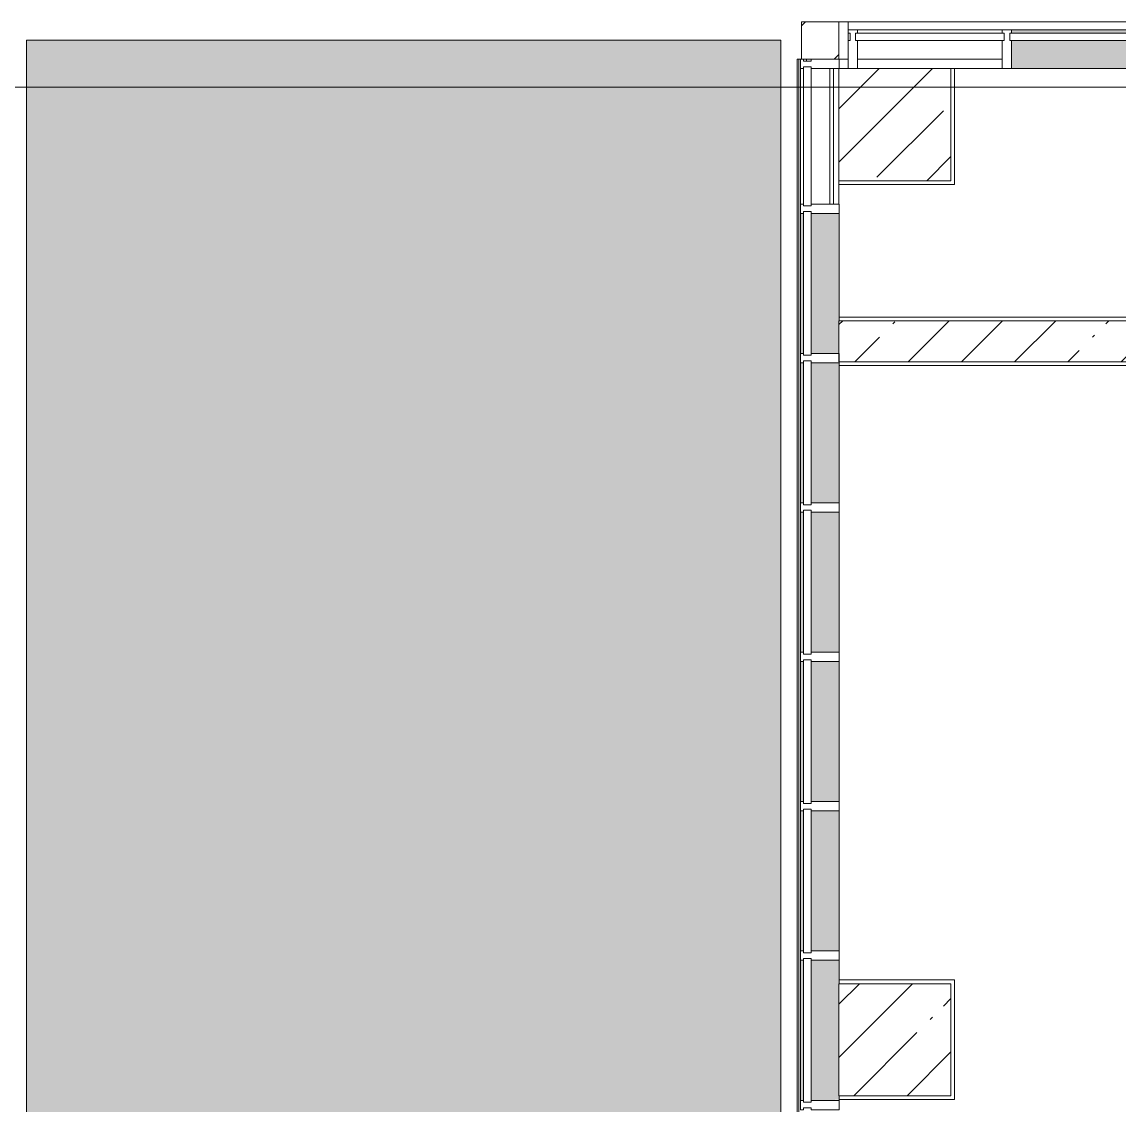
# Model space of a CAD drawing. Header units: millimetres. Extents: x 35840 to 252964, y -8553 to 29000.
# Drawn here: x 125640 to 131515, y 21550 to 27350 of the extents above; entities that cross this region are included whole.
import ezdxf

# ---------------------------------------------------------------- set-up
doc = ezdxf.new("R2010")
doc.units = ezdxf.units.MM
doc.linetypes.add('200_ШТРИХ__ш1_п0_6_', pattern=[160, 100, -60])
for name, color, linetype, lineweight in [('A-DETL-1', 7, 'Continuous', 5), ('A-DETL-MBND-1', 7, '200_ШТРИХ__ш1_п0_6_', 9), ('A-GLAZ-CURT-3', 7, 'Continuous', 5), ('A-GLAZ-CWMG-3', 7, 'Continuous', 5), ('A-WALL-3', 7, 'Continuous', 5), ('I-WALL-4', 7, 'Continuous', 5), ('S-COLS-1', 7, 'Continuous', 5), ('Оси', 7, 'Continuous', 9)]:
    doc.layers.add(name, color=color, linetype=linetype, lineweight=lineweight)
doc.layers.add('A-DETL-GENF-2', color=7, linetype='Continuous', lineweight=9, true_color=0xc0c0c0, transparency=0.4)
doc.layers.add('A-FLOR-1', color=7, linetype='Continuous', lineweight=5, true_color=0xaaaaaa)
doc.layers.add('A-GLAZ-CWMG-4', color=7, linetype='Continuous', lineweight=5, true_color=0x383e42)

# ---------------------------------------------------------------- blocks, each defined once
blk = doc.blocks.new('Системная панель - Стекло - 40мм-23999081-1_3_2_птичка')
at = {"layer": 'A-GLAZ-CURT-3'}
for p, q in [((372.5, 40), (-372.5, 40)), ((-372.5, 40), (-372.5, 0)), ((-372.5, 0), (372.5, 0)), ((372.5, 0), (372.5, 40))]:
    blk.add_line(p, q, dxfattribs=at)
blk = doc.blocks.new('Системная панель - Стекло - 40мм-23998914-1_3_2_птичка')
at = {"layer": 'A-GLAZ-CURT-3'}
for p, q in [((385, 40), (-385, 40)), ((-385, 40), (-385, 0)), ((-385, 0), (385, 0)), ((385, 0), (385, 40))]:
    blk.add_line(p, q, dxfattribs=at)
blk = doc.blocks.new('Прямоугольный импост - Импост структурный с накладкой - 160мм-22858573-1_3_2_птичка')
at = {"layer": 'A-GLAZ-CWMG-3'}
for p, q in [((3854.1, 26375.1), (3854.1, 27100.1)), ((4011.1, 26375.1), (4011.1, 27100.1))]:
    blk.add_line(p, q, dxfattribs=at)
blk = doc.blocks.new('Прямоугольный импост - Импост структурный с накладкой - 190мм-23186010-1_3_2_птичка')
at = {"layer": 'A-GLAZ-CWMG-4'}
for points in [[(3861.1, 23175.1), (3871.1, 23175.1), (3871.1, 23925.1), (3854.1, 23925.1), (3854.1, 23175.1)], [(4031.1, 23175.1), (4061.1, 23175.1), (4060, 23925.1), (3911.1, 23925.1), (3911.1, 23175.1), (4006.1, 23175.1)]]:
    blk.add_hatch(color=256, dxfattribs=at).paths.add_polyline_path(points)
at = {"layer": 'A-GLAZ-CWMG-3'}
for p, q in [((3854.1, 23175.1), (3854.1, 23925.1)), ((4061.1, 23175.1), (4061.1, 23925.1))]:
    blk.add_line(p, q, dxfattribs=at)
blk = doc.blocks.new('Прямоугольный импост - Импост структурный с накладкой - 190мм-22862231-1_3_2_птичка')
at = {"layer": 'A-GLAZ-CWMG-3'}
for p, q in [((0, 17), (-50, 17)), ((-50, 17), (-50, 0)), ((-50, 0), (-40, 0)), ((-40, 0), (-40, -40)), ((-10, -40), (-10, 0)), ((-10, 0), (-0.1, 0)), ((0, 11.1), (0, 17)), ((-40, -40), (-50, -40)), ((-50, -40), (-50, -190)), ((-0.1, -40), (-10, -40)), ((-50, -190), (0, -190))]:
    blk.add_line(p, q, dxfattribs=at)
blk = doc.blocks.new('Прямоугольный импост - Импост структурный с накладкой - 190мм-22862219-1_3_2_птичка')
at = {"layer": 'A-GLAZ-CWMG-3'}
for p, q in [((-25, 0), (-25, 17)), ((-25, 17), (25, 17)), ((-15, 0), (-25, 0)), ((-15, -40), (-15, 0)), ((25, 0), (15, 0)), ((15, 0), (15, -40)), ((25, 17), (25, 0)), ((-25, -190), (-25, -40)), ((-25, -40), (-15, -40)), ((15, -40), (25, -40)), ((25, -40), (25, -190)), ((25, -190), (-25, -190))]:
    blk.add_line(p, q, dxfattribs=at)
blk = doc.blocks.new('Системная панель - Стекло - 40мм-V299-1_3_2_птичка')
at = {"layer": 'A-GLAZ-CURT-3'}
for p, q in [((385, 40), (-385, 40)), ((-385, 40), (-385, 0)), ((-385, 0), (385, 0)), ((385, 0), (385, 40))]:
    blk.add_line(p, q, dxfattribs=at)
blk = doc.blocks.new('Системная панель - Стекло - 40мм-V300-1_3_2_птичка')
at = {"layer": 'A-GLAZ-CURT-3'}
h = blk.add_hatch(dxfattribs=at)
h.set_pattern_fill('FP_126', color=256, style=0, pattern_type=2)
h.set_pattern_definition([(135, (23850.1, -4371.1), (-1414.21, -1414.21), [1000, -3000]), (135, (24350.1, -5371.1), (-1414.21, -1414.21), [3000, -1000]), (135, (24850.1, -3371.1), (-1414.21, -1414.21), [1000, -3000])])
h.paths.add_polyline_path([(385, 38.9), (385, 40), (-385, 38.9), (-385, 0), (385, 0), (385, 15)])
for p, q in [((385, 40), (-385, 40)), ((-385, 40), (-385, 0)), ((-385, 0), (385, 0)), ((385, 0), (385, 40))]:
    blk.add_line(p, q, dxfattribs=at)
blk = doc.blocks.new('Системная панель - Стекло - 40мм-22856066-1_3_2_птичка')
at = {"layer": 'A-GLAZ-CURT-3'}
for p, q in [((397.5, 0), (-397.5, 0)), ((-397.5, 0), (-397.5, -40)), ((397.5, -40), (397.5, 0)), ((-397.5, -40), (397.5, -40))]:
    blk.add_line(p, q, dxfattribs=at)
blk = doc.blocks.new('Прямоугольный импост - Импост структурный с накладкой - 160мм-22794257-1_3_2_птичка')
at = {"layer": 'A-GLAZ-CWMG-3'}
for p, q in [((4935, 27307), (4160, 27307)), ((4935, 27150), (4160, 27150))]:
    blk.add_line(p, q, dxfattribs=at)
blk = doc.blocks.new('Прямоугольный импост - Импост структурный с накладкой - 190мм-20153675-1_3_2_птичка')
at = {"layer": 'A-GLAZ-CWMG-3'}
for p, q in [((-50, 190), (-50, 40)), ((0, 40), (0, 190)), ((-50, 40), (-40, 40)), ((-40, 0), (-50, 0)), ((-50, 0), (-50, -17)), ((-40, 40), (-40, 0)), ((-10, 0), (-10, 40)), ((-10, 40), (0, 40)), ((0, 0), (-10, 0)), ((0, -17), (0, 0)), ((-50, -17), (0, -17))]:
    blk.add_line(p, q, dxfattribs=at)
blk = doc.blocks.new('Системная панель - Стекло - 40мм-V316-1_3_2_птичка')
at = {"layer": 'A-GLAZ-CURT-3'}
h = blk.add_hatch(dxfattribs=at)
h.set_pattern_fill('FP_135', color=256, style=0, pattern_type=2)
h.set_pattern_definition([(135, (24650.1, -4371.1), (-1414.21, -1414.21), [1000, -3000]), (135, (25150.1, -5371.1), (-1414.21, -1414.21), [3000, -1000]), (135, (25650.1, -3371.1), (-1414.21, -1414.21), [1000, -3000])])
h.paths.add_polyline_path([(385, 15), (385, 40), (-385, 38.9), (-385, 0), (385, 0)])
for p, q in [((385, 40), (-385, 40)), ((-385, 40), (-385, 0)), ((-385, 0), (385, 0)), ((385, 0), (385, 40))]:
    blk.add_line(p, q, dxfattribs=at)
blk = doc.blocks.new('Прямоугольный импост - Импост структурный с накладкой - 190мм-V317-1_3_2_птичка')
at = {"layer": 'A-GLAZ-CWMG-3'}
for p, q in [((-25, 0), (-25, 17)), ((-25, 17), (25, 17)), ((-15, 0), (-25, 0)), ((-15, -40), (-15, 0)), ((25, 0), (15, 0)), ((15, 0), (15, -40)), ((25, 17), (25, 0)), ((-25, -190), (-25, -40)), ((-25, -40), (-15, -40)), ((15, -40), (25, -40)), ((25, -40), (25, -190)), ((25, -190), (-25, -190))]:
    blk.add_line(p, q, dxfattribs=at)
blk = doc.blocks.new('Системная панель - Стекло - 40мм-V350-1_3_2_птичка')
at = {"layer": 'A-GLAZ-CURT-3'}
for p, q in [((410, 0), (-410, 0)), ((-410, 0), (-410, -40)), ((-410, -40), (410, -40)), ((410, -40), (410, 0))]:
    blk.add_line(p, q, dxfattribs=at)
blk = doc.blocks.new('Прямоугольный импост - Импост структурный с накладкой - 190мм-V321-1_3_2_птичка')
at = {"layer": 'A-GLAZ-CWMG-4'}
for points in [[(8242.3, 27290), (8335, 27290), (8335, 27307), (7535, 27307), (7535, 27290)], [(8242.3, 27100), (8335, 27100), (8335, 27250), (7535, 27250), (7535, 27100)]]:
    blk.add_hatch(color=256, dxfattribs=at).paths.add_polyline_path(points)
at = {"layer": 'A-GLAZ-CWMG-3'}
for p, q in [((8335, 27307), (7535, 27307)), ((8335, 27100), (7535, 27100))]:
    blk.add_line(p, q, dxfattribs=at)
blk = doc.blocks.new('Прямоугольный импост - Импост структурный с накладкой - 190мм-20153693-1_3_2_птичка')
at = {"layer": 'A-GLAZ-CWMG-3'}
for p, q in [((-25, 40), (-25, 190)), ((-25, 190), (25, 190)), ((25, 190), (25, 40)), ((-15, 40), (-25, 40)), ((-25, -17), (-25, 0)), ((-25, 0), (-15, 0)), ((-15, 0), (-15, 40)), ((15, 40), (15, 0)), ((25, 40), (15, 40)), ((15, 0), (25, 0)), ((25, 0), (25, -17)), ((25, -17), (-25, -17))]:
    blk.add_line(p, q, dxfattribs=at)
blk = doc.blocks.new('BSC_Колонна _Прямоугольная - 200х200-22401950-1_3_2_птичка')
at = {"layer": 'S-COLS-1'}
h = blk.add_hatch(dxfattribs=at)
h.set_pattern_fill('FP_164', color=256, style=0, pattern_type=2)
h.set_pattern_definition([(45, (-3960, -27250), (-176.7767, 176.7767), [])])
h.paths.add_polyline_path([(46.1, -100), (100, -100), (100, 100), (-100, 100), (-98.9, -100), (-48.9, -100)])
for p, q in [((100, 100), (-100, 100)), ((-100, 100), (-100, -100)), ((100, -100), (100, 100)), ((-100, -100), (100, -100))]:
    blk.add_line(p, q, dxfattribs=at)
blk = doc.blocks.new('Системная панель - Стекло - 40мм-V356-1_3_2_птичка')
at = {"layer": 'A-GLAZ-CURT-3'}
for p, q in [((385, 40), (-385, 40)), ((-385, 40), (-385, 0)), ((-385, 0), (385, 0)), ((385, 0), (385, 40))]:
    blk.add_line(p, q, dxfattribs=at)
blk = doc.blocks.new('Прямоугольный импост - Импост структурный с накладкой - 190мм-V357-1_3_2_птичка')
at = {"layer": 'A-GLAZ-CWMG-4'}
for points in [[(3861.1, 25575.1), (3871.1, 25575.1), (3871.1, 26325.1), (3854.1, 26325.1), (3854.1, 25575.1)], [(4045.8, 25575.1), (4060, 25575.1), (4060, 26325.1), (3911.1, 26325.1), (3911.1, 25575.1), (4031.1, 25575.1)]]:
    blk.add_hatch(color=256, dxfattribs=at).paths.add_polyline_path(points)
at = {"layer": 'A-GLAZ-CWMG-3'}
for p, q in [((3854.1, 25575.1), (3854.1, 26325.1)), ((4061.1, 25749.9), (4061.1, 26325.1))]:
    blk.add_line(p, q, dxfattribs=at)
blk = doc.blocks.new('BSC_Колонна _Прямоугольная - 600х600-V361-1_3_2_птичка')
at = {"layer": 'S-COLS-1'}
h = blk.add_hatch(dxfattribs=at)
h.set_pattern_fill('FP_172', color=256, style=0, pattern_type=2)
h.set_pattern_definition([(45, (-4360, -26800), (-285.123, 285.123), []), (45, (-4074.88, -26800), (-285.123, 285.123), [504.031, -100.806, 16.764, -84.042])])
h.paths.add_polyline_path([(300, -300), (300, 300), (-300, 300), (-300, -300), (164.4, -300)])
for p, q in [((300, 300), (-300, 300)), ((-300, 300), (-300, -300)), ((300, -300), (300, 300)), ((-300, -300), (300, -300))]:
    blk.add_line(p, q, dxfattribs=at)
blk = doc.blocks.new('BSC_Колонна _Прямоугольная - 600х600-V362-1_3_2_птичка')
at = {"layer": 'S-COLS-1'}
h = blk.add_hatch(dxfattribs=at)
h.set_pattern_fill('FP_174', color=256, style=0, pattern_type=2)
h.set_pattern_definition([(45, (-4360, -21900), (-285.123, 285.123), []), (45, (-4074.88, -21900), (-285.123, 285.123), [504.031, -100.806, 16.764, -84.042])])
h.paths.add_polyline_path([(164.4, -300), (300, -300), (300, 300), (-300, 300), (-300, -300), (44.3, -300)])
for p, q in [((300, 300), (-300, 300)), ((-300, 300), (-300, -300)), ((300, -300), (300, 300)), ((-300, -300), (300, -300))]:
    blk.add_line(p, q, dxfattribs=at)
blk = doc.blocks.new('Системная панель - Стекло - 40мм-V376-1_3_2_птичка')
at = {"layer": 'A-GLAZ-CURT-3'}
for p, q in [((385, 40), (-385, 40)), ((-385, 40), (-385, 0)), ((-385, 0), (385, 0)), ((385, 0), (385, 40))]:
    blk.add_line(p, q, dxfattribs=at)
blk = doc.blocks.new('Прямоугольный импост - Импост структурный с накладкой - 190мм-V377-1_3_2_птичка')
at = {"layer": 'A-GLAZ-CWMG-4'}
for points in [[(3871.1, 21575.1), (3871.1, 22325.1), (3854.1, 22325.1), (3854.1, 21575.1), (3861.1, 21575.1)], [(4006.1, 21575.1), (4061.1, 21580), (4060, 22325.1), (3911.1, 22325.1), (3911.1, 21575.1)]]:
    blk.add_hatch(color=256, dxfattribs=at).paths.add_polyline_path(points)
at = {"layer": 'A-GLAZ-CWMG-3'}
for p, q in [((3854.1, 21575.1), (3854.1, 22325.1)), ((4061.1, 22200), (4061.1, 22325.1)), ((4061.1, 21575.1), (4061.1, 21600))]:
    blk.add_line(p, q, dxfattribs=at)
blk = doc.blocks.new('Прямоугольный импост - Импост структурный с накладкой - 170мм-23186685-1_3_2_птичка')
at = {"layer": 'A-GLAZ-CWMG-3'}
for p, q in [((3836.1, 27150.1), (3846.1, 27150.1)), ((3836.1, 20672.1), (3836.1, 27150.1)), ((3846.1, 27150.1), (3854.1, 27150.1)), ((3846.1, 20672.1), (3846.1, 27150.1)), ((3886.1, 27140.1), (3886.1, 27150)), ((3836.1, 19127.1), (3836.1, 20627.1)), ((3846.1, 19127.1), (3846.1, 20627.1)), ((3836.1, 17663.1), (3836.1, 19082.1)), ((3846.1, 17663.1), (3846.1, 19082.1)), ((3836.1, 16118.1), (3836.1, 17618.1)), ((3846.1, 16118.1), (3846.1, 17618.1)), ((3836.1, 15358.1), (3836.1, 16073.1)), ((3846.1, 15358.1), (3846.1, 16073.1)), ((3846.1, 15358.1), (3836.1, 15358.1)), ((3854.1, 15358.1), (3846.1, 15358.1)), ((3886.1, 15358.1), (3871.1, 15358.1)), ((3886.1, 15358.1), (3886.1, 15368.1)), ((3911.1, 15358.1), (3886.1, 15358.1))]:
    blk.add_line(p, q, dxfattribs=at)
blk = doc.blocks.new('Прямоугольный импост - Импост структурный с накладкой - 170мм-23186686-1_3_2_птичка')
at = {"layer": 'A-GLAZ-CWMG-3'}
for p, q in [((4031.1, 27100.1), (4031.1, 26375.1)), ((3886.1, 15358.1), (3871.1, 15358.1))]:
    blk.add_line(p, q, dxfattribs=at)

msp = doc.modelspace()

# ---------------------------------------------------------------- hatches: boundary and pattern name
at = {"layer": 'A-DETL-GENF-2'}
msp.add_hatch(color=256, dxfattribs=at).paths.add_polyline_path([(125664.3, 15380), (129703.4, 15380), (129703.4, 16073.1), (129251.4, 16073.1), (129251.4, 16118.1), (129703.4, 16118.1), (129703.4, 17618.1), (128805.4, 17618.1), (128805.4, 17663.1), (129703.4, 17663.1), (129703.4, 19082.1), (128825.4, 19082.1), (128825.4, 19127.1), (129703.4, 19127.1), (129703.4, 20627.1), (129271.4, 20627.1), (129271.4, 20672.1), (129703.4, 20672.1), (129703.4, 27252), (125664.3, 27252), (125664.3, 15591.4)])
at = {"layer": 'A-WALL-3'}
h = msp.add_hatch(dxfattribs=at)
h.set_pattern_fill('FP_99', color=256, style=0, pattern_type=2)
h.set_pattern_definition([(135, (125954.28, 0), (-176.7767, -176.7767), [])])
h.paths.add_polyline_path([(139414.5, 27150), (139664.3, 27150), (139664.3, 27350), (139414.5, 27350), (139414.5, 27250)])
h.paths.add_polyline_path([(130014.3, 27150), (130064.3, 27150), (130064.3, 27350), (130014.3, 27350), (130014.3, 27247.7)])
at = {"layer": 'I-WALL-4'}
h = msp.add_hatch(dxfattribs=at)
h.set_pattern_fill('FP_100', color=256, style=0, pattern_type=2)
h.set_pattern_definition([(45, (125954.28, 0), (-285.123, 285.123), []), (45, (126239.4, 0), (-285.123, 285.123), [504.031, -100.806, 16.764, -84.042])])
h.paths.add_polyline_path([(130634.3, 25530), (135664.3, 25530), (135664.3, 25750), (130014.3, 25750), (130014.3, 25530), (130563.7, 25530)])

# ---------------------------------------------------------------- linework, layer by layer
at = {"layer": 'A-DETL-1'}
for p, q in [((129703.4, 27252), (125664.3, 27252)), ((125664.3, 27252), (125664.3, 15380)), ((129703.4, 15380), (129703.4, 27252))]:
    msp.add_line(p, q, dxfattribs=at)
at = {"layer": 'A-DETL-MBND-1'}
for p, q in [((130014.3, 27100), (129985.4, 27100)), ((130014.3, 26500), (130014.3, 26374.8))]:
    msp.add_line(p, q, dxfattribs=at)
at = {"layer": 'A-FLOR-1'}
for p, q in [((130889.3, 27100), (130614.3, 27100)), ((130634.3, 27100), (130634.3, 26480)), ((130634.3, 26480), (130014.3, 26480)), ((130014.3, 26480), (130014.3, 26374.8)), ((130015.4, 25770), (135664.3, 25770)), ((132234.3, 25510), (130015.4, 25510)), ((130015.4, 22220), (130634.3, 22220)), ((130634.3, 22220), (130634.3, 21580)), ((130634.3, 21580), (130015.4, 21580))]:
    msp.add_line(p, q, dxfattribs=at)
at = {"layer": 'A-WALL-3'}
for p, q in [((130014.3, 27350), (143764.5, 27350)), ((130064.3, 27150), (130064.3, 27350)), ((130014.3, 27150), (130064.3, 27150))]:
    msp.add_line(p, q, dxfattribs=at)
at = {"layer": 'I-WALL-4'}
for p, q in [((135664.3, 25750), (130014.3, 25750)), ((130014.3, 25750), (130014.3, 25530)), ((130014.3, 25530), (132254.3, 25530))]:
    msp.add_line(p, q, dxfattribs=at)
at = {"layer": 'Оси'}
msp.add_line((122725.5, 27000), (135225.5, 27000), dxfattribs=at)

# ---------------------------------------------------------------- block references
at = {"layer": 'A-GLAZ-CURT-3'}
for name, p in [('Системная панель - Стекло - 40мм-22856066-1_3_2_птичка', (130501.8, 27290)), ('Системная панель - Стекло - 40мм-V350-1_3_2_птичка', (131339.3, 27290))]:
    msp.add_blockref(name, p, dxfattribs=at)
at = {"layer": 'A-GLAZ-CURT-3', "rotation": 269.9999999999999}
for name, p in [('Системная панель - Стекло - 40мм-23999081-1_3_2_птичка', (129825.4, 26737.6)), ('Системная панель - Стекло - 40мм-V356-1_3_2_птичка', (129825.4, 25950.1)), ('Системная панель - Стекло - 40мм-V316-1_3_2_птичка', (129825.4, 25150.1)), ('Системная панель - Стекло - 40мм-V300-1_3_2_птичка', (129825.4, 24350.1)), ('Системная панель - Стекло - 40мм-23998914-1_3_2_птичка', (129825.4, 23550.1)), ('Системная панель - Стекло - 40мм-V299-1_3_2_птичка', (129825.4, 22750.1)), ('Системная панель - Стекло - 40мм-V376-1_3_2_птичка', (129825.4, 21950.1))]:
    msp.add_blockref(name, p, dxfattribs=at)
at = {"layer": 'A-GLAZ-CWMG-3'}
for name, p, rotation in [('Прямоугольный импост - Импост структурный с накладкой - 190мм-20153675-1_3_2_птичка', (130064.3, 27290), 180), ('Прямоугольный импост - Импост структурный с накладкой - 190мм-22862231-1_3_2_птичка', (129825.4, 27150.1), 89.99999999999991)]:
    msp.add_blockref(name, p, dxfattribs=dict(at, rotation=rotation))
for name, p in [('Прямоугольный импост - Импост структурный с накладкой - 160мм-22794257-1_3_2_птичка', (125954.3, 0)), ('Прямоугольный импост - Импост структурный с накладкой - 190мм-V321-1_3_2_птичка', (123404.3, 0)), ('Прямоугольный импост - Импост структурный с накладкой - 170мм-23186685-1_3_2_птичка', (125954.3, 0)), ('Прямоугольный импост - Импост структурный с накладкой - 160мм-22858573-1_3_2_птичка', (125954.3, 0)), ('Прямоугольный импост - Импост структурный с накладкой - 170мм-23186686-1_3_2_птичка', (125954.3, 0)), ('Прямоугольный импост - Импост структурный с накладкой - 190мм-V357-1_3_2_птичка', (125954.3, 0)), ('Прямоугольный импост - Импост структурный с накладкой - 190мм-23186010-1_3_2_птичка', (125954.3, 1600)), ('Прямоугольный импост - Импост структурный с накладкой - 190мм-23186010-1_3_2_птичка', (125954.3, 800)), ('Прямоугольный импост - Импост структурный с накладкой - 190мм-23186010-1_3_2_птичка', (125954.3, 0)), ('Прямоугольный импост - Импост структурный с накладкой - 190мм-23186010-1_3_2_птичка', (125954.3, -800)), ('Прямоугольный импост - Импост структурный с накладкой - 190мм-V377-1_3_2_птичка', (125954.3, 0))]:
    msp.add_blockref(name, p, dxfattribs=at)
at = {"layer": 'A-GLAZ-CWMG-3', "extrusion": (0, 0, -1)}
for name, p, rotation in [('Прямоугольный импост - Импост структурный с накладкой - 190мм-20153693-1_3_2_птичка', (-130914.3, 27290), 180), ('Прямоугольный импост - Импост структурный с накладкой - 190мм-22862219-1_3_2_птичка', (-129825.4, 26350.1), 270.0000000000001), ('Прямоугольный импост - Импост структурный с накладкой - 190мм-V317-1_3_2_птичка', (-129825.4, 25550.1), 270.0000000000001), ('Прямоугольный импост - Импост структурный с накладкой - 190мм-22862219-1_3_2_птичка', (-129825.4, 24750.1), 270.0000000000001), ('Прямоугольный импост - Импост структурный с накладкой - 190мм-22862219-1_3_2_птичка', (-129825.4, 23950.1), 270.0000000000001), ('Прямоугольный импост - Импост структурный с накладкой - 190мм-22862219-1_3_2_птичка', (-129825.4, 23150.1), 270.0000000000001), ('Прямоугольный импост - Импост структурный с накладкой - 190мм-22862219-1_3_2_птичка', (-129825.4, 22350.1), 270.0000000000001), ('Прямоугольный импост - Импост структурный с накладкой - 190мм-22862219-1_3_2_птичка', (-129825.4, 21550.1), 270.0000000000001)]:
    msp.add_blockref(name, p, dxfattribs=dict(at, rotation=rotation))
at = {"layer": 'S-COLS-1'}
for name, p in [('BSC_Колонна _Прямоугольная - 200х200-22401950-1_3_2_птичка', (129914.3, 27250)), ('BSC_Колонна _Прямоугольная - 600х600-V361-1_3_2_птичка', (130314.3, 26800)), ('BSC_Колонна _Прямоугольная - 600х600-V362-1_3_2_птичка', (130314.3, 21900))]:
    msp.add_blockref(name, p, dxfattribs=at)

doc.saveas('drawing.dxf')
